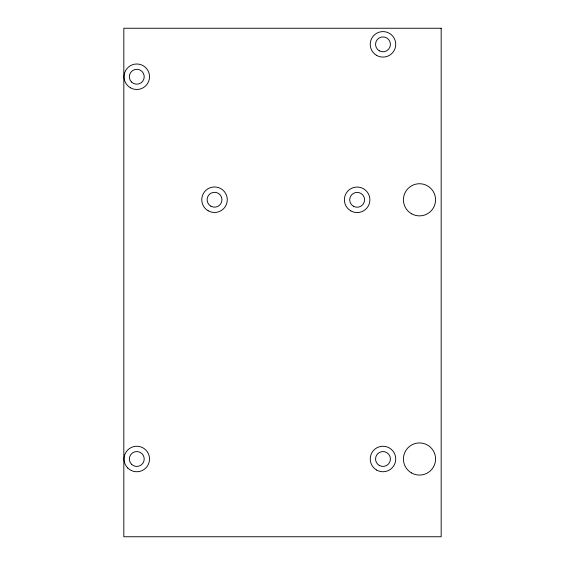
<?xml version="1.0" encoding="UTF-8"?>
<svg xmlns="http://www.w3.org/2000/svg" width="565" height="565" viewBox="0 0 565 565"><rect width="100%" height="100%" fill="white"/><g stroke="black" fill="none" stroke-linecap="round" stroke-linejoin="round"><path stroke-width="0.85" d="M441.173 28.25L123.827 28.25L123.827 536.75L441.173 536.75L441.173 28.25M131.518 464.268A7.451 7.451 0 0 0 143.983 460.934A7.451 7.451 0 0 0 134.851 451.802A7.451 7.451 0 0 0 131.518 464.268M379.256 465.454A7.451 7.451 0 0 0 390.436 458.999A7.451 7.451 0 0 0 379.256 452.551A7.451 7.451 0 0 0 379.256 465.454M411.461 472.919A16.067 16.067 0 0 0 435.566 458.999A16.067 16.067 0 0 0 411.461 445.086A16.067 16.067 0 0 0 411.461 472.919M411.461 213.718A16.067 16.067 0 0 0 435.566 199.805A16.067 16.067 0 0 0 411.461 185.885A16.067 16.067 0 0 0 411.461 213.718M353.415 206.253A7.451 7.451 0 0 0 364.587 199.805A7.451 7.451 0 0 0 353.415 193.35A7.451 7.451 0 0 0 353.415 206.253M379.256 50.801A7.451 7.451 0 0 0 390.436 44.345A7.451 7.451 0 0 0 379.256 37.897A7.451 7.451 0 0 0 379.256 50.801M210.809 206.176A7.451 7.451 0 0 0 221.981 199.72A7.451 7.451 0 0 0 210.809 193.265A7.451 7.451 0 0 0 210.809 206.176M131.518 82.01A7.451 7.451 0 0 0 143.983 78.669A7.451 7.451 0 0 0 134.851 69.544A7.451 7.451 0 0 0 131.518 82.01M127.768 468.018A12.755 12.755 0 0 0 149.104 462.304A12.755 12.755 0 0 0 133.481 446.682A12.755 12.755 0 0 0 127.768 468.018M130.409 87.787A12.755 12.755 0 0 0 149.534 76.741A12.755 12.755 0 0 0 130.409 65.695A12.755 12.755 0 0 0 130.409 87.787M208.153 210.766A12.755 12.755 0 0 0 227.285 199.72A12.755 12.755 0 0 0 208.153 188.675A12.755 12.755 0 0 0 208.153 210.766M376.608 55.391A12.755 12.755 0 0 0 395.74 44.345A12.755 12.755 0 0 0 376.608 33.3A12.755 12.755 0 0 0 376.608 55.391M350.759 210.851A12.755 12.755 0 0 0 369.891 199.805A12.755 12.755 0 0 0 350.759 188.759A12.755 12.755 0 0 0 350.759 210.851M376.608 470.045A12.755 12.755 0 0 0 395.74 458.999A12.755 12.755 0 0 0 376.608 447.96A12.755 12.755 0 0 0 376.608 470.045"/></g></svg>
